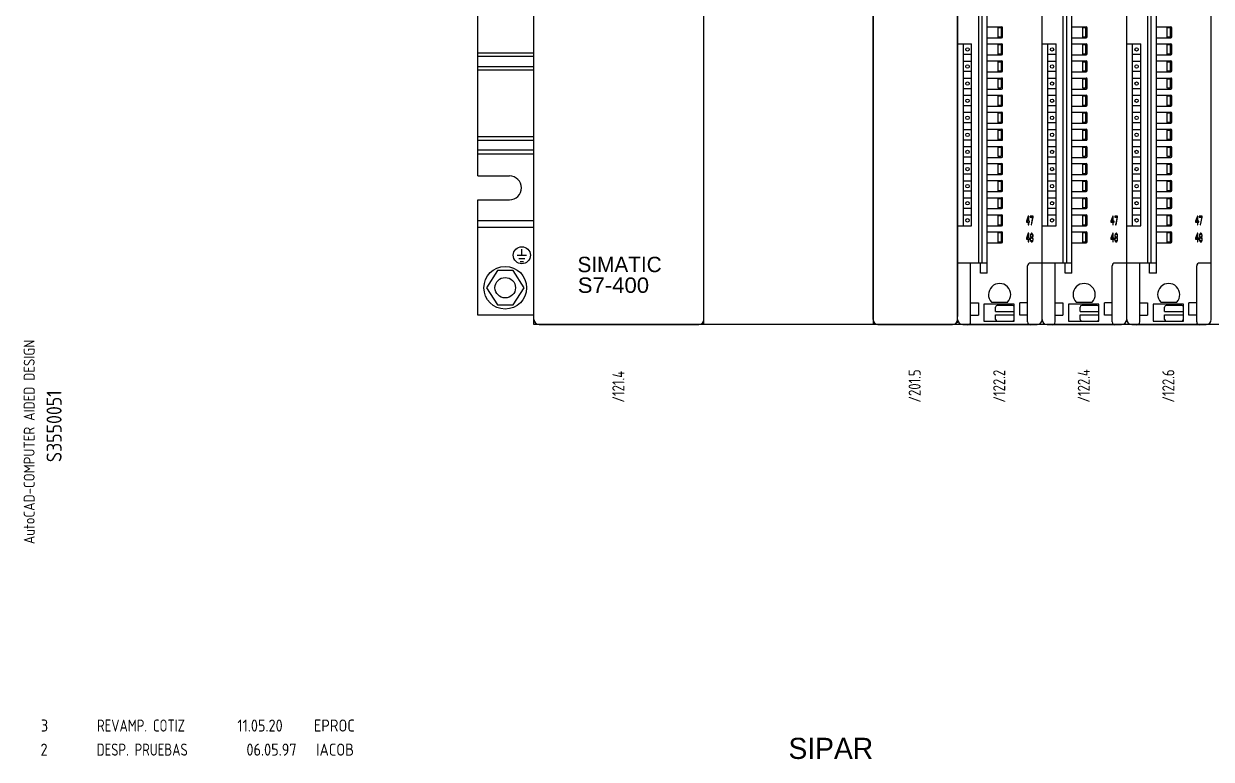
# Model space of a CAD drawing. Extents: x 430 to 1632, y -19 to 271.
# Drawn here: x 429.7 to 626.6, y 13.2 to 135.1 of the extents above; entities that cross this region are included whole.
import ezdxf
from ezdxf.enums import TextEntityAlignment as Align

# ---------------------------------------------------------------- set-up
doc = ezdxf.new("R2010")
doc.units = 0
doc.header["$LTSCALE"] = 5
doc.header["$MEASUREMENT"] = 0
doc.layers.get('0').update_dxf_attribs({"linetype": 'CONTINUOUS'})
doc.layers.add('CART', color=7, linetype='CONTINUOUS')
doc.styles.add('DIN', font='DIN.shx', dxfattribs={"width": 0.85})
doc.styles.add('X', font='UNIV.SHX', dxfattribs={"height": 3.5})

# ---------------------------------------------------------------- blocks, each defined once
blk = doc.blocks.new('REV2')
at = {"color": 3, "style": 'DIN'}
for s, width, p in [('2', 0.9, (12.45, 13.79)), ('DESP. PRUEBAS', 0.8, (21.76, 13.79)), ('06.05.97', 0.9, (46.59, 13.79)), ('IACOB', 0.9, (58.16, 13.79))]:
    blk.add_text(s, height=2, dxfattribs=dict(at, width=width)).set_placement(p)

msp = doc.modelspace()

# ---------------------------------------------------------------- linework, layer by layer
at = {"color": 7, "linetype": 'Continuous'}
for p, q in [((514.27, 86.06), (514.27, 248.64)), ((542.46, 86.06), (542.46, 248.64)), ((584.52, 85.53), (584.52, 248.12)), ((598.54, 86.06), (598.54, 248.64)), ((598.54, 86.06), (598.54, 248.64)), ((612.56, 86.06), (612.56, 248.64)), ((612.56, 86.06), (612.56, 248.64)), ((626.58, 86.06), (626.58, 248.64)), ((588.03, 95.43), (588.03, 241.03)), ((602.05, 95.43), (602.05, 241.03)), ((616.07, 95.43), (616.07, 241.03)), ((588.59, 95.43), (588.59, 234.99)), ((589.44, 93.73), (589.44, 234.99)), ((602.62, 95.43), (602.62, 234.99)), ((603.47, 93.73), (603.47, 234.99)), ((616.64, 95.43), (616.64, 234.99)), ((617.49, 93.73), (617.49, 234.99)), ((504.98, 109.85), (504.98, 213.52)), ((514.27, 110.77), (514.27, 208.93)), ((589.44, 134.57), (591.82, 134.57)), ((591.25, 132.87), (591.25, 134.46)), ((591.26, 134.46), (591.71, 134.46)), ((591.72, 134.46), (591.72, 132.87)), ((591.99, 132.93), (591.99, 134.4)), ((603.47, 134.57), (605.84, 134.57)), ((605.27, 132.87), (605.27, 134.46)), ((605.28, 134.46), (605.73, 134.46)), ((605.74, 134.46), (605.74, 132.87)), ((606.01, 132.93), (606.01, 134.4)), ((617.49, 134.57), (619.86, 134.57)), ((619.29, 132.87), (619.29, 134.46)), ((619.3, 134.46), (619.75, 134.46)), ((619.76, 134.46), (619.76, 132.87)), ((620.03, 132.93), (620.03, 134.4)), ((589.44, 132.76), (591.82, 132.76)), ((591.71, 132.87), (591.26, 132.87)), ((603.47, 132.76), (605.84, 132.76)), ((605.73, 132.87), (605.28, 132.87)), ((617.49, 132.76), (619.86, 132.76)), ((619.75, 132.87), (619.3, 132.87)), ((504.98, 130.27), (514.27, 130.27)), ((584.52, 131.77), (586.84, 131.77)), ((585.48, 101.58), (585.48, 131.77)), ((586.84, 129.97), (585.48, 129.97)), ((586.84, 101.58), (586.84, 131.77)), ((589.44, 131.74), (591.82, 131.74)), ((591.25, 130.04), (591.25, 131.63)), ((591.26, 131.63), (591.71, 131.63)), ((591.71, 130.04), (591.26, 130.04)), ((591.72, 131.63), (591.72, 130.04)), ((591.99, 130.1), (591.99, 131.57)), ((598.54, 131.77), (600.86, 131.77)), ((599.5, 101.58), (599.5, 131.77)), ((600.86, 129.97), (599.5, 129.97)), ((600.86, 101.58), (600.86, 131.77)), ((603.47, 131.74), (605.84, 131.74)), ((605.27, 130.04), (605.27, 131.63)), ((605.28, 131.63), (605.73, 131.63)), ((605.73, 130.04), (605.28, 130.04)), ((605.74, 131.63), (605.74, 130.04)), ((606.01, 130.1), (606.01, 131.57)), ((612.56, 131.77), (614.88, 131.77)), ((613.52, 101.58), (613.52, 131.77)), ((614.88, 129.97), (613.52, 129.97)), ((614.88, 101.58), (614.88, 131.77)), ((617.49, 131.74), (619.86, 131.74)), ((619.29, 130.04), (619.29, 131.63)), ((619.3, 131.63), (619.75, 131.63)), ((619.75, 130.04), (619.3, 130.04)), ((619.76, 131.63), (619.76, 130.04)), ((620.03, 130.1), (620.03, 131.57)), ((504.98, 129.71), (514.27, 129.71)), ((504.98, 128.01), (514.27, 128.01)), ((586.84, 128.84), (585.48, 128.84)), ((589.44, 129.93), (591.82, 129.93)), ((589.44, 128.91), (591.82, 128.91)), ((591.25, 127.21), (591.25, 128.79)), ((591.26, 128.79), (591.71, 128.79)), ((591.72, 128.79), (591.72, 127.21)), ((591.99, 127.26), (591.99, 128.74)), ((600.86, 128.84), (599.5, 128.84)), ((603.47, 129.93), (605.84, 129.93)), ((603.47, 128.91), (605.84, 128.91)), ((605.27, 127.21), (605.27, 128.79)), ((605.28, 128.79), (605.73, 128.79)), ((605.74, 128.79), (605.74, 127.21)), ((606.01, 127.26), (606.01, 128.74)), ((614.88, 128.84), (613.52, 128.84)), ((617.49, 129.93), (619.86, 129.93)), ((617.49, 128.91), (619.86, 128.91)), ((619.29, 127.21), (619.29, 128.79)), ((619.3, 128.79), (619.75, 128.79)), ((619.76, 128.79), (619.76, 127.21)), ((620.03, 127.26), (620.03, 128.74)), ((504.98, 127.44), (514.27, 127.44)), ((586.84, 127.14), (585.48, 127.14)), ((589.44, 127.09), (591.82, 127.09)), ((589.44, 126.07), (591.82, 126.07)), ((591.71, 127.21), (591.26, 127.21)), ((600.86, 127.14), (599.5, 127.14)), ((603.47, 127.09), (605.84, 127.09)), ((603.47, 126.07), (605.84, 126.07)), ((605.73, 127.21), (605.28, 127.21)), ((614.88, 127.14), (613.52, 127.14)), ((617.49, 127.09), (619.86, 127.09)), ((617.49, 126.07), (619.86, 126.07)), ((619.75, 127.21), (619.3, 127.21)), ((586.84, 126.01), (585.48, 126.01)), ((586.84, 124.31), (585.48, 124.31)), ((589.44, 124.26), (591.82, 124.26)), ((591.25, 124.38), (591.25, 125.96)), ((591.26, 125.96), (591.71, 125.96)), ((591.71, 124.38), (591.26, 124.38)), ((591.72, 125.96), (591.72, 124.38)), ((591.99, 124.43), (591.99, 125.91)), ((600.86, 126.01), (599.5, 126.01)), ((600.86, 124.31), (599.5, 124.31)), ((603.47, 124.26), (605.84, 124.26)), ((605.27, 124.38), (605.27, 125.96)), ((605.28, 125.96), (605.73, 125.96)), ((605.73, 124.38), (605.28, 124.38)), ((605.74, 125.96), (605.74, 124.38)), ((606.01, 124.43), (606.01, 125.91)), ((614.88, 126.01), (613.52, 126.01)), ((614.88, 124.31), (613.52, 124.31)), ((617.49, 124.26), (619.86, 124.26)), ((619.29, 124.38), (619.29, 125.96)), ((619.3, 125.96), (619.75, 125.96)), ((619.75, 124.38), (619.3, 124.38)), ((619.76, 125.96), (619.76, 124.38)), ((620.03, 124.43), (620.03, 125.91)), ((586.84, 123.17), (585.48, 123.17)), ((589.44, 123.24), (591.82, 123.24)), ((591.25, 121.54), (591.25, 123.13)), ((591.26, 123.13), (591.71, 123.13)), ((591.72, 123.13), (591.72, 121.54)), ((591.99, 121.6), (591.99, 123.07)), ((600.86, 123.17), (599.5, 123.17)), ((603.47, 123.24), (605.84, 123.24)), ((605.27, 121.54), (605.27, 123.13)), ((605.28, 123.13), (605.73, 123.13)), ((605.74, 123.13), (605.74, 121.54)), ((606.01, 121.6), (606.01, 123.07)), ((614.88, 123.17), (613.52, 123.17)), ((617.49, 123.24), (619.86, 123.24)), ((619.29, 121.54), (619.29, 123.13)), ((619.3, 123.13), (619.75, 123.13)), ((619.76, 123.13), (619.76, 121.54)), ((620.03, 121.6), (620.03, 123.07)), ((586.84, 121.47), (585.48, 121.47)), ((586.84, 120.34), (585.48, 120.34)), ((589.44, 121.43), (591.82, 121.43)), ((589.44, 120.41), (591.82, 120.41)), ((591.25, 118.71), (591.25, 120.3)), ((591.71, 121.54), (591.26, 121.54)), ((591.26, 120.3), (591.71, 120.3)), ((591.72, 120.3), (591.72, 118.71)), ((591.99, 118.77), (591.99, 120.24)), ((600.86, 121.47), (599.5, 121.47)), ((600.86, 120.34), (599.5, 120.34)), ((603.47, 121.43), (605.84, 121.43)), ((603.47, 120.41), (605.84, 120.41)), ((605.27, 118.71), (605.27, 120.3)), ((605.73, 121.54), (605.28, 121.54)), ((605.28, 120.3), (605.73, 120.3)), ((605.74, 120.3), (605.74, 118.71)), ((606.01, 118.77), (606.01, 120.24)), ((614.88, 121.47), (613.52, 121.47)), ((614.88, 120.34), (613.52, 120.34)), ((617.49, 121.43), (619.86, 121.43)), ((617.49, 120.41), (619.86, 120.41)), ((619.29, 118.71), (619.29, 120.3)), ((619.75, 121.54), (619.3, 121.54)), ((619.3, 120.3), (619.75, 120.3)), ((619.76, 120.3), (619.76, 118.71)), ((620.03, 118.77), (620.03, 120.24)), ((586.84, 118.64), (585.48, 118.64)), ((589.44, 118.6), (591.82, 118.6)), ((591.71, 118.71), (591.26, 118.71)), ((600.86, 118.64), (599.5, 118.64)), ((603.47, 118.6), (605.84, 118.6)), ((605.73, 118.71), (605.28, 118.71)), ((614.88, 118.64), (613.52, 118.64)), ((617.49, 118.6), (619.86, 118.6)), ((619.75, 118.71), (619.3, 118.71)), ((504.98, 116.37), (514.27, 116.37)), ((586.84, 117.51), (585.48, 117.51)), ((589.44, 117.58), (591.82, 117.58)), ((591.25, 115.88), (591.25, 117.46)), ((591.26, 117.46), (591.71, 117.46)), ((591.72, 117.46), (591.72, 115.88)), ((591.99, 115.93), (591.99, 117.41)), ((600.86, 117.51), (599.5, 117.51)), ((603.47, 117.58), (605.84, 117.58)), ((605.27, 115.88), (605.27, 117.46)), ((605.28, 117.46), (605.73, 117.46)), ((605.74, 117.46), (605.74, 115.88)), ((606.01, 115.93), (606.01, 117.41)), ((614.88, 117.51), (613.52, 117.51)), ((617.49, 117.58), (619.86, 117.58)), ((619.29, 115.88), (619.29, 117.46)), ((619.3, 117.46), (619.75, 117.46)), ((619.76, 117.46), (619.76, 115.88)), ((620.03, 115.93), (620.03, 117.41)), ((504.98, 115.8), (514.27, 115.8)), ((586.84, 115.81), (585.48, 115.81)), ((586.84, 114.68), (585.48, 114.68)), ((589.44, 115.76), (591.82, 115.76)), ((589.44, 114.75), (591.82, 114.75)), ((591.25, 113.05), (591.25, 114.63)), ((591.71, 115.88), (591.26, 115.88)), ((591.26, 114.63), (591.71, 114.63)), ((591.72, 114.63), (591.72, 113.05)), ((591.99, 113.1), (591.99, 114.58)), ((600.86, 115.81), (599.5, 115.81)), ((600.86, 114.68), (599.5, 114.68)), ((603.47, 115.76), (605.84, 115.76)), ((603.47, 114.75), (605.84, 114.75)), ((605.27, 113.05), (605.27, 114.63)), ((605.73, 115.88), (605.28, 115.88)), ((605.28, 114.63), (605.73, 114.63)), ((605.74, 114.63), (605.74, 113.05)), ((606.01, 113.1), (606.01, 114.58)), ((614.88, 115.81), (613.52, 115.81)), ((614.88, 114.68), (613.52, 114.68)), ((617.49, 115.76), (619.86, 115.76)), ((617.49, 114.75), (619.86, 114.75)), ((619.29, 113.05), (619.29, 114.63)), ((619.75, 115.88), (619.3, 115.88)), ((619.3, 114.63), (619.75, 114.63)), ((619.76, 114.63), (619.76, 113.05)), ((620.03, 113.1), (620.03, 114.58)), ((514.27, 114.1), (504.98, 114.1)), ((504.98, 113.53), (514.27, 113.53)), ((586.84, 112.98), (585.48, 112.98)), ((589.44, 112.93), (591.82, 112.93)), ((591.71, 113.05), (591.26, 113.05)), ((600.86, 112.98), (599.5, 112.98)), ((603.47, 112.93), (605.84, 112.93)), ((605.73, 113.05), (605.28, 113.05)), ((614.88, 112.98), (613.52, 112.98)), ((617.49, 112.93), (619.86, 112.93)), ((619.75, 113.05), (619.3, 113.05)), ((586.84, 111.84), (585.48, 111.84)), ((589.44, 111.91), (591.82, 111.91)), ((591.25, 110.21), (591.25, 111.8)), ((591.26, 111.8), (591.71, 111.8)), ((591.72, 111.8), (591.72, 110.21)), ((591.99, 110.27), (591.99, 111.74)), ((600.86, 111.84), (599.5, 111.84)), ((603.47, 111.91), (605.84, 111.91)), ((605.27, 110.21), (605.27, 111.8)), ((605.28, 111.8), (605.73, 111.8)), ((605.74, 111.8), (605.74, 110.21)), ((606.01, 110.27), (606.01, 111.74)), ((614.88, 111.84), (613.52, 111.84)), ((617.49, 111.91), (619.86, 111.91)), ((619.29, 110.21), (619.29, 111.8)), ((619.3, 111.8), (619.75, 111.8)), ((619.76, 111.8), (619.76, 110.21)), ((620.03, 110.27), (620.03, 111.74)), ((504.98, 109.85), (510.22, 109.85)), ((586.84, 110.14), (585.48, 110.14)), ((586.84, 109.01), (585.48, 109.01)), ((589.44, 110.1), (591.82, 110.1)), ((589.44, 109.08), (591.82, 109.08)), ((591.25, 107.38), (591.25, 108.97)), ((591.71, 110.21), (591.26, 110.21)), ((591.26, 108.97), (591.71, 108.97)), ((591.72, 108.97), (591.72, 107.38)), ((591.99, 107.44), (591.99, 108.91)), ((600.86, 110.14), (599.5, 110.14)), ((600.86, 109.01), (599.5, 109.01)), ((603.47, 110.1), (605.84, 110.1)), ((603.47, 109.08), (605.84, 109.08)), ((605.27, 107.38), (605.27, 108.97)), ((605.73, 110.21), (605.28, 110.21)), ((605.28, 108.97), (605.73, 108.97)), ((605.74, 108.97), (605.74, 107.38)), ((606.01, 107.44), (606.01, 108.91)), ((614.88, 110.14), (613.52, 110.14)), ((614.88, 109.01), (613.52, 109.01)), ((617.49, 110.1), (619.86, 110.1)), ((617.49, 109.08), (619.86, 109.08)), ((619.29, 107.38), (619.29, 108.97)), ((619.75, 110.21), (619.3, 110.21)), ((619.3, 108.97), (619.75, 108.97)), ((619.76, 108.97), (619.76, 107.38)), ((620.03, 107.44), (620.03, 108.91)), ((586.84, 107.31), (585.48, 107.31)), ((589.44, 107.27), (591.82, 107.27)), ((591.71, 107.38), (591.26, 107.38)), ((600.86, 107.31), (599.5, 107.31)), ((603.47, 107.27), (605.84, 107.27)), ((605.73, 107.38), (605.28, 107.38)), ((614.88, 107.31), (613.52, 107.31)), ((617.49, 107.27), (619.86, 107.27)), ((619.75, 107.38), (619.3, 107.38)), ((504.98, 86.79), (504.98, 105.89)), ((504.98, 105.89), (510.22, 105.89)), ((514.27, 85.21), (514.27, 104.97)), ((586.84, 106.18), (585.48, 106.18)), ((586.84, 104.48), (585.48, 104.48)), ((589.44, 106.25), (591.82, 106.25)), ((589.44, 104.44), (591.82, 104.44)), ((591.25, 104.55), (591.25, 106.13)), ((591.26, 106.13), (591.71, 106.13)), ((591.71, 104.55), (591.26, 104.55)), ((591.72, 106.13), (591.72, 104.55)), ((591.99, 104.61), (591.99, 106.08)), ((600.86, 106.18), (599.5, 106.18)), ((600.86, 104.48), (599.5, 104.48)), ((603.47, 106.25), (605.84, 106.25)), ((603.47, 104.44), (605.84, 104.44)), ((605.27, 104.55), (605.27, 106.13)), ((605.28, 106.13), (605.73, 106.13)), ((605.73, 104.55), (605.28, 104.55)), ((605.74, 106.13), (605.74, 104.55)), ((606.01, 104.61), (606.01, 106.08)), ((614.88, 106.18), (613.52, 106.18)), ((614.88, 104.48), (613.52, 104.48)), ((617.49, 106.25), (619.86, 106.25)), ((617.49, 104.44), (619.86, 104.44)), ((619.29, 104.55), (619.29, 106.13)), ((619.3, 106.13), (619.75, 106.13)), ((619.75, 104.55), (619.3, 104.55)), ((619.76, 106.13), (619.76, 104.55)), ((620.03, 104.61), (620.03, 106.08)), ((504.98, 102.49), (514.27, 102.49)), ((586.84, 103.35), (585.48, 103.35)), ((589.44, 103.42), (591.82, 103.42)), ((591.25, 101.72), (591.25, 103.3)), ((591.26, 103.3), (591.71, 103.3)), ((591.72, 103.3), (591.72, 101.72)), ((591.99, 101.77), (591.99, 103.25)), ((596.24, 103.18), (595.93, 102.37)), ((596.02, 102.37), (596.24, 102.94)), ((596.32, 103.18), (596.24, 103.18)), ((596.24, 102.94), (596.24, 102.37)), ((596.32, 102.37), (596.32, 103.18)), ((596.56, 103.18), (596.56, 103.03)), ((597.04, 103.18), (596.56, 103.18)), ((596.56, 103.03), (596.96, 103.03)), ((596.96, 103.03), (596.7, 101.78)), ((596.77, 101.76), (597.04, 103.03)), ((597.04, 103.03), (597.04, 103.18)), ((600.86, 103.35), (599.5, 103.35)), ((603.47, 103.42), (605.84, 103.42)), ((605.27, 101.72), (605.27, 103.3)), ((605.28, 103.3), (605.73, 103.3)), ((605.74, 103.3), (605.74, 101.72)), ((606.01, 101.77), (606.01, 103.25)), ((610.27, 103.18), (609.95, 102.37)), ((610.04, 102.37), (610.27, 102.94)), ((610.34, 103.18), (610.27, 103.18)), ((610.27, 102.94), (610.27, 102.37)), ((610.34, 102.37), (610.34, 103.18)), ((610.58, 103.18), (610.58, 103.03)), ((611.06, 103.18), (610.58, 103.18)), ((610.58, 103.03), (610.98, 103.03)), ((610.98, 103.03), (610.72, 101.78)), ((610.8, 101.76), (611.06, 103.03)), ((611.06, 103.03), (611.06, 103.18)), ((614.88, 103.35), (613.52, 103.35)), ((617.49, 103.42), (619.86, 103.42)), ((619.29, 101.72), (619.29, 103.3)), ((619.3, 103.3), (619.75, 103.3)), ((619.76, 103.3), (619.76, 101.72)), ((620.03, 101.77), (620.03, 103.25)), ((624.29, 103.18), (623.97, 102.37)), ((624.06, 102.37), (624.29, 102.94)), ((624.37, 103.18), (624.29, 103.18)), ((624.29, 102.94), (624.29, 102.37)), ((624.37, 102.37), (624.37, 103.18)), ((624.6, 103.18), (624.6, 103.03)), ((625.08, 103.18), (624.6, 103.18)), ((624.6, 103.03), (625, 103.03)), ((625, 103.03), (624.74, 101.78)), ((624.82, 101.76), (625.08, 103.03)), ((625.08, 103.03), (625.08, 103.18)), ((504.98, 101.35), (514.27, 101.35)), ((584.52, 101.58), (586.84, 101.58)), ((589.44, 101.6), (591.82, 101.6)), ((589.44, 100.58), (591.82, 100.58)), ((591.25, 98.88), (591.25, 100.47)), ((591.71, 101.72), (591.26, 101.72)), ((591.26, 100.47), (591.71, 100.47)), ((591.72, 100.47), (591.72, 98.88)), ((595.93, 102.37), (595.93, 102.19)), ((595.93, 102.19), (596.24, 102.19)), ((596.24, 102.37), (596.02, 102.37)), ((596.24, 102.19), (596.24, 101.76)), ((596.24, 101.76), (596.32, 101.76)), ((596.46, 102.37), (596.32, 102.37)), ((596.32, 101.76), (596.32, 102.19)), ((596.32, 102.19), (596.46, 102.19)), ((596.46, 102.19), (596.46, 102.37)), ((596.7, 101.76), (596.77, 101.76)), ((598.54, 101.58), (600.86, 101.58)), ((603.47, 101.6), (605.84, 101.6)), ((603.47, 100.58), (605.84, 100.58)), ((605.27, 98.88), (605.27, 100.47)), ((605.73, 101.72), (605.28, 101.72)), ((605.28, 100.47), (605.73, 100.47)), ((605.74, 100.47), (605.74, 98.88)), ((609.95, 102.37), (609.95, 102.19)), ((609.95, 102.19), (610.27, 102.19)), ((610.27, 102.37), (610.04, 102.37)), ((610.27, 102.19), (610.27, 101.76)), ((610.27, 101.76), (610.34, 101.76)), ((610.48, 102.37), (610.34, 102.37)), ((610.34, 101.76), (610.34, 102.19)), ((610.34, 102.19), (610.48, 102.19)), ((610.48, 102.19), (610.48, 102.37)), ((610.72, 101.76), (610.8, 101.76)), ((612.56, 101.58), (614.88, 101.58)), ((617.49, 101.6), (619.86, 101.6)), ((617.49, 100.58), (619.86, 100.58)), ((619.29, 98.88), (619.29, 100.47)), ((619.75, 101.72), (619.3, 101.72)), ((619.3, 100.47), (619.75, 100.47)), ((619.76, 100.47), (619.76, 98.88)), ((623.97, 102.37), (623.97, 102.19)), ((623.97, 102.19), (624.29, 102.19)), ((624.29, 102.37), (624.06, 102.37)), ((624.29, 102.19), (624.29, 101.76)), ((624.29, 101.76), (624.37, 101.76)), ((624.5, 102.37), (624.37, 102.37)), ((624.37, 101.76), (624.37, 102.19)), ((624.37, 102.19), (624.5, 102.19)), ((624.5, 102.19), (624.5, 102.37)), ((624.74, 101.76), (624.82, 101.76)), ((589.44, 98.77), (591.82, 98.77)), ((591.71, 98.88), (591.26, 98.88)), ((591.99, 98.94), (591.99, 100.41)), ((596.24, 100.35), (595.93, 99.53)), ((595.93, 99.53), (595.93, 99.35)), ((595.93, 99.35), (596.24, 99.35)), ((596.02, 99.53), (596.24, 100.11)), ((596.24, 99.53), (596.02, 99.53)), ((596.32, 100.35), (596.24, 100.35)), ((596.24, 100.11), (596.24, 99.53)), ((596.24, 99.35), (596.24, 98.93)), ((596.24, 98.93), (596.32, 98.93)), ((596.32, 99.53), (596.32, 100.35)), ((596.46, 99.53), (596.32, 99.53)), ((596.32, 98.93), (596.32, 99.35)), ((596.32, 99.35), (596.46, 99.35)), ((596.46, 99.35), (596.46, 99.53)), ((596.59, 99.53), (596.56, 99.38)), ((596.56, 99.38), (596.56, 99.29)), ((596.56, 99.29), (596.59, 99.14)), ((596.6, 100.14), (596.58, 100)), ((596.58, 99.99), (596.58, 99.9)), ((596.58, 99.9), (596.6, 99.77)), ((596.64, 99.62), (596.59, 99.53)), ((596.59, 99.14), (596.63, 99.05)), ((596.64, 100.23), (596.6, 100.14)), ((596.6, 99.77), (596.64, 99.68)), ((596.63, 99.38), (596.67, 99.5)), ((596.63, 99.29), (596.63, 99.38)), ((596.67, 99.17), (596.63, 99.29)), ((596.63, 99.05), (596.68, 98.98)), ((596.71, 100.32), (596.64, 100.23)), ((596.64, 99.99), (596.67, 100.08)), ((596.64, 99.93), (596.64, 99.99)), ((596.67, 99.84), (596.64, 99.93)), ((596.64, 99.68), (596.67, 99.65)), ((596.67, 99.65), (596.64, 99.62)), ((596.67, 100.08), (596.72, 100.17)), ((596.72, 99.74), (596.67, 99.84)), ((596.67, 99.5), (596.72, 99.56)), ((596.72, 99.11), (596.67, 99.17)), ((596.7, 98.96), (596.76, 98.93)), ((596.77, 100.35), (596.71, 100.32)), ((596.72, 100.17), (596.77, 100.2)), ((596.77, 99.71), (596.72, 99.74)), ((596.72, 99.56), (596.77, 99.59)), ((596.77, 99.08), (596.72, 99.11)), ((596.76, 98.93), (596.84, 98.93)), ((596.83, 100.35), (596.77, 100.35)), ((596.77, 100.2), (596.83, 100.2)), ((596.83, 99.71), (596.77, 99.71)), ((596.77, 99.59), (596.83, 99.59)), ((596.83, 99.08), (596.77, 99.08)), ((596.89, 100.32), (596.83, 100.35)), ((596.83, 100.2), (596.88, 100.17)), ((596.88, 99.74), (596.83, 99.71)), ((596.83, 99.59), (596.88, 99.56)), ((596.88, 99.11), (596.83, 99.08)), ((596.84, 98.93), (596.91, 98.96)), ((596.88, 100.17), (596.93, 100.08)), ((596.93, 99.84), (596.88, 99.74)), ((596.88, 99.56), (596.93, 99.5)), ((596.93, 99.17), (596.88, 99.11)), ((596.96, 100.23), (596.89, 100.32)), ((596.91, 98.96), (596.97, 99.05)), ((596.93, 100.08), (596.96, 99.99)), ((596.96, 99.93), (596.93, 99.84)), ((596.93, 99.65), (596.96, 99.68)), ((596.96, 99.62), (596.93, 99.65)), ((596.93, 99.5), (596.97, 99.38)), ((596.97, 99.29), (596.93, 99.17)), ((597, 100.14), (596.96, 100.23)), ((596.96, 99.99), (596.96, 99.93)), ((596.96, 99.68), (597, 99.77)), ((597.01, 99.53), (596.96, 99.62)), ((596.97, 99.38), (596.97, 99.29)), ((596.97, 99.05), (597.01, 99.14)), ((597.03, 99.99), (597, 100.14)), ((597, 99.77), (597.03, 99.9)), ((597.04, 99.38), (597.01, 99.53)), ((597.01, 99.14), (597.04, 99.29)), ((597.03, 99.9), (597.03, 99.99)), ((597.04, 99.29), (597.04, 99.38)), ((603.47, 98.77), (605.84, 98.77)), ((605.73, 98.88), (605.28, 98.88)), ((606.01, 98.94), (606.01, 100.41)), ((610.27, 100.35), (609.95, 99.53)), ((609.95, 99.53), (609.95, 99.35)), ((609.95, 99.35), (610.27, 99.35)), ((610.04, 99.53), (610.27, 100.11)), ((610.27, 99.53), (610.04, 99.53)), ((610.34, 100.35), (610.27, 100.35)), ((610.27, 100.11), (610.27, 99.53)), ((610.27, 99.35), (610.27, 98.93)), ((610.27, 98.93), (610.34, 98.93)), ((610.34, 99.53), (610.34, 100.35)), ((610.48, 99.53), (610.34, 99.53)), ((610.34, 98.93), (610.34, 99.35)), ((610.34, 99.35), (610.48, 99.35)), ((610.48, 99.35), (610.48, 99.53)), ((610.61, 99.53), (610.58, 99.38)), ((610.58, 99.38), (610.58, 99.29)), ((610.58, 99.29), (610.61, 99.14)), ((610.62, 100.14), (610.6, 100)), ((610.6, 99.99), (610.6, 99.9)), ((610.6, 99.9), (610.62, 99.77)), ((610.66, 99.62), (610.61, 99.53)), ((610.61, 99.14), (610.65, 99.05)), ((610.66, 100.23), (610.62, 100.14)), ((610.62, 99.77), (610.66, 99.68)), ((610.65, 99.38), (610.69, 99.5)), ((610.65, 99.29), (610.65, 99.38)), ((610.69, 99.17), (610.65, 99.29)), ((610.65, 99.05), (610.7, 98.98)), ((610.73, 100.32), (610.66, 100.23)), ((610.66, 99.99), (610.69, 100.08)), ((610.66, 99.93), (610.66, 99.99)), ((610.69, 99.84), (610.66, 99.93)), ((610.66, 99.68), (610.69, 99.65)), ((610.69, 99.65), (610.66, 99.62)), ((610.69, 100.08), (610.74, 100.17)), ((610.74, 99.74), (610.69, 99.84)), ((610.69, 99.5), (610.74, 99.56)), ((610.74, 99.11), (610.69, 99.17)), ((610.72, 98.96), (610.78, 98.93)), ((610.8, 100.35), (610.73, 100.32)), ((610.74, 100.17), (610.8, 100.2)), ((610.8, 99.71), (610.74, 99.74)), ((610.74, 99.56), (610.8, 99.59)), ((610.8, 99.08), (610.74, 99.11)), ((610.78, 98.93), (610.86, 98.93)), ((610.85, 100.35), (610.8, 100.35)), ((610.8, 100.2), (610.85, 100.2)), ((610.85, 99.71), (610.8, 99.71)), ((610.8, 99.59), (610.85, 99.59)), ((610.85, 99.08), (610.8, 99.08)), ((610.91, 100.32), (610.85, 100.35)), ((610.85, 100.2), (610.9, 100.17)), ((610.9, 99.74), (610.85, 99.71)), ((610.85, 99.59), (610.9, 99.56)), ((610.9, 99.11), (610.85, 99.08)), ((610.86, 98.93), (610.93, 98.96)), ((610.9, 100.17), (610.95, 100.08)), ((610.95, 99.84), (610.9, 99.74)), ((610.9, 99.56), (610.95, 99.5)), ((610.95, 99.17), (610.9, 99.11)), ((610.98, 100.23), (610.91, 100.32)), ((610.93, 98.96), (610.99, 99.05)), ((610.95, 100.08), (610.98, 99.99)), ((610.98, 99.93), (610.95, 99.84)), ((610.95, 99.65), (610.98, 99.68)), ((610.98, 99.62), (610.95, 99.65)), ((610.95, 99.5), (610.99, 99.38)), ((610.99, 99.29), (610.95, 99.17)), ((611.02, 100.14), (610.98, 100.23)), ((610.98, 99.99), (610.98, 99.93)), ((610.98, 99.68), (611.02, 99.77)), ((611.03, 99.53), (610.98, 99.62)), ((610.99, 99.38), (610.99, 99.29)), ((610.99, 99.05), (611.03, 99.14)), ((611.05, 99.99), (611.02, 100.14)), ((611.02, 99.77), (611.05, 99.9)), ((611.06, 99.38), (611.03, 99.53)), ((611.03, 99.14), (611.06, 99.29)), ((611.05, 99.9), (611.05, 99.99)), ((611.06, 99.29), (611.06, 99.38)), ((617.49, 98.77), (619.86, 98.77)), ((619.75, 98.88), (619.3, 98.88)), ((620.03, 98.94), (620.03, 100.41)), ((624.29, 100.35), (623.97, 99.53)), ((623.97, 99.53), (623.97, 99.35)), ((623.97, 99.35), (624.29, 99.35)), ((624.06, 99.53), (624.29, 100.11)), ((624.29, 99.53), (624.06, 99.53)), ((624.37, 100.35), (624.29, 100.35)), ((624.29, 100.11), (624.29, 99.53)), ((624.29, 99.35), (624.29, 98.93)), ((624.29, 98.93), (624.37, 98.93)), ((624.37, 99.53), (624.37, 100.35)), ((624.5, 99.53), (624.37, 99.53)), ((624.37, 98.93), (624.37, 99.35)), ((624.37, 99.35), (624.5, 99.35)), ((624.5, 99.35), (624.5, 99.53)), ((624.63, 99.53), (624.6, 99.38)), ((624.6, 99.38), (624.6, 99.29)), ((624.6, 99.29), (624.63, 99.14)), ((624.64, 100.14), (624.62, 100)), ((624.62, 99.99), (624.62, 99.9)), ((624.62, 99.9), (624.64, 99.77)), ((624.68, 99.62), (624.63, 99.53)), ((624.63, 99.14), (624.67, 99.05)), ((624.68, 100.23), (624.64, 100.14)), ((624.64, 99.77), (624.68, 99.68)), ((624.67, 99.38), (624.71, 99.5)), ((624.67, 99.29), (624.67, 99.38)), ((624.71, 99.17), (624.67, 99.29)), ((624.67, 99.05), (624.73, 98.98)), ((624.75, 100.32), (624.68, 100.23)), ((624.68, 99.99), (624.71, 100.08)), ((624.68, 99.93), (624.68, 99.99)), ((624.71, 99.84), (624.68, 99.93)), ((624.68, 99.68), (624.71, 99.65)), ((624.71, 99.65), (624.68, 99.62)), ((624.71, 100.08), (624.76, 100.17)), ((624.76, 99.74), (624.71, 99.84)), ((624.71, 99.5), (624.76, 99.56)), ((624.76, 99.11), (624.71, 99.17)), ((624.74, 98.96), (624.8, 98.93)), ((624.82, 100.35), (624.75, 100.32)), ((624.76, 100.17), (624.82, 100.2)), ((624.82, 99.71), (624.76, 99.74)), ((624.76, 99.56), (624.82, 99.59)), ((624.82, 99.08), (624.76, 99.11)), ((624.8, 98.93), (624.88, 98.93)), ((624.87, 100.35), (624.82, 100.35)), ((624.82, 100.2), (624.87, 100.2)), ((624.87, 99.71), (624.82, 99.71)), ((624.82, 99.59), (624.87, 99.59)), ((624.87, 99.08), (624.82, 99.08)), ((624.94, 100.32), (624.87, 100.35)), ((624.87, 100.2), (624.92, 100.17)), ((624.92, 99.74), (624.87, 99.71)), ((624.87, 99.59), (624.92, 99.56)), ((624.92, 99.11), (624.87, 99.08)), ((624.88, 98.93), (624.95, 98.96)), ((624.92, 100.17), (624.98, 100.08)), ((624.98, 99.84), (624.92, 99.74)), ((624.92, 99.56), (624.98, 99.5)), ((624.98, 99.17), (624.92, 99.11)), ((625, 100.23), (624.94, 100.32)), ((624.95, 98.96), (625.01, 99.05)), ((624.98, 100.08), (625, 99.99)), ((625, 99.93), (624.98, 99.84)), ((624.98, 99.65), (625, 99.68)), ((625, 99.62), (624.98, 99.65)), ((624.98, 99.5), (625.01, 99.38)), ((625.01, 99.29), (624.98, 99.17)), ((625.04, 100.14), (625, 100.23)), ((625, 99.99), (625, 99.93)), ((625, 99.68), (625.04, 99.77)), ((625.05, 99.53), (625, 99.62)), ((625.01, 99.38), (625.01, 99.29)), ((625.01, 99.05), (625.05, 99.14)), ((625.07, 99.99), (625.04, 100.14)), ((625.04, 99.77), (625.07, 99.9)), ((625.08, 99.38), (625.05, 99.53)), ((625.05, 99.14), (625.08, 99.29)), ((625.07, 99.9), (625.07, 99.99)), ((625.08, 99.29), (625.08, 99.38)), ((511.49, 96.71), (513.02, 96.71)), ((512.26, 96.71), (512.26, 97.73)), ((511.75, 96.2), (512.77, 96.2)), ((512, 95.69), (512.51, 95.69)), ((584.52, 95.43), (589.44, 95.43)), ((586.67, 85.66), (586.67, 95.43)), ((588.31, 93.73), (588.31, 95.43)), ((596.13, 85.66), (596.13, 94.97)), ((596.58, 95.43), (598.54, 95.43)), ((598.54, 95.43), (603.47, 95.43)), ((600.69, 85.66), (600.69, 95.43)), ((602.33, 93.73), (602.33, 95.43)), ((610.15, 85.66), (610.15, 94.97)), ((610.6, 95.43), (612.56, 95.43)), ((612.56, 95.43), (617.49, 95.43)), ((614.71, 85.66), (614.71, 95.43)), ((616.35, 93.73), (616.35, 95.43)), ((624.17, 85.66), (624.17, 94.97)), ((624.62, 95.43), (626.58, 95.43)), ((508.22, 94.16), (506.4, 91.33)), ((510.81, 94.16), (508.22, 94.16)), ((512.63, 91.33), (510.81, 94.16)), ((589.44, 93.73), (588.31, 93.73)), ((603.47, 93.73), (602.33, 93.73)), ((617.49, 93.73), (616.35, 93.73)), ((506.4, 91.33), (508.22, 88.49)), ((510.81, 88.49), (512.63, 91.33)), ((586.67, 88.8), (587.97, 88.8)), ((587.97, 88.8), (587.97, 86.76)), ((588.88, 88.63), (588.88, 85.8)), ((593.92, 88.63), (588.88, 88.63)), ((590.16, 88.92), (592.83, 88.92)), ((590.91, 88.91), (590.16, 88.91)), ((592.81, 88.91), (592.06, 88.91)), ((593.92, 85.8), (593.92, 88.63)), ((594.83, 86.76), (594.83, 88.8)), ((596.13, 88.8), (594.83, 88.8)), ((600.69, 88.8), (601.99, 88.8)), ((601.99, 88.8), (601.99, 86.76)), ((602.9, 88.63), (602.9, 85.8)), ((607.94, 88.63), (602.9, 88.63)), ((604.18, 88.92), (606.85, 88.92)), ((604.93, 88.91), (604.18, 88.91)), ((606.83, 88.91), (606.08, 88.91)), ((607.94, 85.8), (607.94, 88.63)), ((608.85, 86.76), (608.85, 88.8)), ((610.15, 88.8), (608.85, 88.8)), ((614.71, 88.8), (616.01, 88.8)), ((616.01, 88.8), (616.01, 86.76)), ((616.92, 88.63), (616.92, 85.8)), ((621.96, 88.63), (616.92, 88.63)), ((618.2, 88.92), (620.87, 88.92)), ((618.95, 88.91), (618.2, 88.91)), ((620.85, 88.91), (620.1, 88.91)), ((621.96, 85.8), (621.96, 88.63)), ((622.87, 86.76), (622.87, 88.8)), ((624.17, 88.8), (622.87, 88.8)), ((514.27, 86.79), (504.98, 86.79)), ((508.22, 88.49), (510.81, 88.49)), ((586.67, 86.76), (587.97, 86.76)), ((590.8, 87.38), (590.8, 88.12)), ((590.8, 87.38), (593.92, 87.38)), ((590.8, 86.08), (590.8, 86.82)), ((590.8, 86.82), (593.92, 86.82)), ((593.64, 88.4), (591.09, 88.4)), ((593.95, 88.23), (593.92, 88.23)), ((596.13, 86.76), (594.83, 86.76)), ((600.69, 86.76), (601.99, 86.76)), ((604.82, 87.38), (604.82, 88.12)), ((604.82, 87.38), (607.94, 87.38)), ((604.82, 86.08), (604.82, 86.82)), ((604.82, 86.82), (607.94, 86.82)), ((607.66, 88.4), (605.11, 88.4)), ((607.97, 88.23), (607.94, 88.23)), ((610.15, 86.76), (608.85, 86.76)), ((614.71, 86.76), (616.01, 86.76)), ((618.85, 87.38), (618.85, 88.12)), ((618.85, 87.38), (621.96, 87.38)), ((618.85, 86.08), (618.85, 86.82)), ((618.85, 86.82), (621.96, 86.82)), ((621.68, 88.4), (619.13, 88.4)), ((621.99, 88.23), (621.96, 88.23)), ((624.17, 86.76), (622.87, 86.76)), ((599.08, 85.21), (514.27, 85.21)), ((515.12, 85.21), (541.61, 85.21)), ((585.37, 85.21), (597.69, 85.21)), ((588.88, 85.8), (593.92, 85.8)), ((684.05, 85.21), (599.25, 85.21)), ((599.39, 85.21), (611.71, 85.21)), ((602.9, 85.8), (607.94, 85.8)), ((613.41, 85.21), (625.73, 85.21)), ((616.92, 85.8), (621.96, 85.8))]:
    msp.add_line(p, q, dxfattribs=at)
at = {"linetype": 'Continuous'}
for p, q in [((542.43, 85.21), (542.43, 177.55)), ((570.55, 85.21), (570.55, 177.55)), ((570.55, 85.21), (542.43, 85.21))]:
    msp.add_line(p, q, dxfattribs=at)
for p, q in [((570.5, 86.54), (570.5, 176.98)), ((584.52, 176.98), (584.52, 86.54)), ((570.5, 86.06), (570.5, 86.54)), ((571.32, 85.21), (583.67, 85.21)), ((584.52, 86.06), (584.52, 86.54))]:
    msp.add_line(p, q)
at = {"color": 7, "linetype": 'Continuous'}
for centre, radius in [((586.16, 130.82), 0.283), ((600.18, 130.82), 0.283), ((614.2, 130.82), 0.283), ((586.16, 127.99), 0.283), ((600.18, 127.99), 0.283), ((614.2, 127.99), 0.283), ((586.16, 125.16), 0.283), ((600.18, 125.16), 0.283), ((614.2, 125.16), 0.283), ((586.16, 122.32), 0.283), ((600.18, 122.32), 0.283), ((614.2, 122.32), 0.283), ((586.16, 119.49), 0.283), ((600.18, 119.49), 0.283), ((614.2, 119.49), 0.283), ((586.16, 116.66), 0.283), ((600.18, 116.66), 0.283), ((614.2, 116.66), 0.283), ((586.16, 113.83), 0.283), ((600.18, 113.83), 0.283), ((614.2, 113.83), 0.283), ((586.16, 110.99), 0.283), ((600.18, 110.99), 0.283), ((614.2, 110.99), 0.283), ((586.16, 108.16), 0.283), ((600.18, 108.16), 0.283), ((614.2, 108.16), 0.283), ((586.16, 105.33), 0.283), ((600.18, 105.33), 0.283), ((614.2, 105.33), 0.283), ((586.16, 102.5), 0.283), ((600.18, 102.5), 0.283), ((614.2, 102.5), 0.283), ((512.26, 96.71), 1.42), ((509.51, 91.33), 3.54), ((509.51, 91.33), 1.7)]:
    msp.add_circle(centre, radius, dxfattribs=at)
for centre, radius, start, end in [((591.82, 134.4), 0.17, 0, 90), ((605.84, 134.4), 0.17, 0, 90), ((619.86, 134.4), 0.17, 0, 90), ((591.82, 132.93), 0.17, 270, 0), ((605.84, 132.93), 0.17, 270, 0), ((619.86, 132.93), 0.17, 270, 0), ((591.82, 131.57), 0.17, 0, 90), ((591.82, 130.1), 0.17, 270, 0), ((605.84, 131.57), 0.17, 0, 90), ((605.84, 130.1), 0.17, 270, 0), ((619.86, 131.57), 0.17, 0, 90), ((619.86, 130.1), 0.17, 270, 0), ((591.82, 128.74), 0.17, 0, 90), ((605.84, 128.74), 0.17, 0, 90), ((619.86, 128.74), 0.17, 0, 90), ((591.82, 127.26), 0.17, 270, 0), ((591.82, 125.91), 0.17, 0, 90), ((605.84, 127.26), 0.17, 270, 0), ((605.84, 125.91), 0.17, 0, 90), ((619.86, 127.26), 0.17, 270, 0), ((619.86, 125.91), 0.17, 0, 90), ((591.82, 124.43), 0.17, 270, 0), ((605.84, 124.43), 0.17, 270, 0), ((619.86, 124.43), 0.17, 270, 0), ((591.82, 123.07), 0.17, 0, 90), ((605.84, 123.07), 0.17, 0, 90), ((619.86, 123.07), 0.17, 0, 90), ((591.82, 121.6), 0.17, 270, 0), ((591.82, 120.24), 0.17, 0, 90), ((605.84, 121.6), 0.17, 270, 0), ((605.84, 120.24), 0.17, 0, 90), ((619.86, 121.6), 0.17, 270, 0), ((619.86, 120.24), 0.17, 0, 90), ((591.82, 118.77), 0.17, 270, 0), ((605.84, 118.77), 0.17, 270, 0), ((619.86, 118.77), 0.17, 270, 0), ((591.82, 117.41), 0.17, 0, 90), ((605.84, 117.41), 0.17, 0, 90), ((619.86, 117.41), 0.17, 0, 90), ((591.82, 115.93), 0.17, 270, 0), ((591.82, 114.58), 0.17, 0, 90), ((605.84, 115.93), 0.17, 270, 0), ((605.84, 114.58), 0.17, 0, 90), ((619.86, 115.93), 0.17, 270, 0), ((619.86, 114.58), 0.17, 0, 90), ((591.82, 113.1), 0.17, 270, 0), ((605.84, 113.1), 0.17, 270, 0), ((619.86, 113.1), 0.17, 270, 0), ((591.82, 111.74), 0.17, 0, 90), ((591.82, 110.27), 0.17, 270, 0), ((605.84, 111.74), 0.17, 0, 90), ((605.84, 110.27), 0.17, 270, 0), ((619.86, 111.74), 0.17, 0, 90), ((619.86, 110.27), 0.17, 270, 0), ((510.22, 107.87), 1.98, 270, 90), ((591.82, 108.91), 0.17, 0, 90), ((605.84, 108.91), 0.17, 0, 90), ((619.86, 108.91), 0.17, 0, 90), ((591.82, 107.44), 0.17, 270, 0), ((605.84, 107.44), 0.17, 270, 0), ((619.86, 107.44), 0.17, 270, 0), ((591.82, 106.08), 0.17, 0, 90), ((591.82, 104.61), 0.17, 270, 0), ((605.84, 106.08), 0.17, 0, 90), ((605.84, 104.61), 0.17, 270, 0), ((619.86, 106.08), 0.17, 0, 90), ((619.86, 104.61), 0.17, 270, 0), ((591.82, 103.25), 0.17, 0, 90), ((605.84, 103.25), 0.17, 0, 90), ((619.86, 103.25), 0.17, 0, 90), ((591.82, 101.77), 0.17, 270, 0), ((591.82, 100.41), 0.17, 0, 90), ((605.84, 101.77), 0.17, 270, 0), ((605.84, 100.41), 0.17, 0, 90), ((619.86, 101.77), 0.17, 270, 0), ((619.86, 100.41), 0.17, 0, 90), ((591.82, 98.94), 0.17, 270, 0), ((605.84, 98.94), 0.17, 270, 0), ((619.86, 98.94), 0.17, 270, 0), ((596.58, 94.97), 0.453, 90, 180), ((610.6, 94.97), 0.453, 90, 180), ((624.62, 94.97), 0.453, 90, 180), ((591.48, 90.19), 1.84, 315.9421, 224.0579), ((605.5, 90.19), 1.84, 315.9421, 224.0579), ((619.53, 90.19), 1.84, 315.9421, 224.0579), ((591.09, 88.12), 0.283, 90, 180), ((593.64, 88.12), 0.283, 0, 90), ((605.11, 88.12), 0.283, 90, 180), ((607.66, 88.12), 0.283, 0, 90), ((619.13, 88.12), 0.283, 90, 180), ((621.68, 88.12), 0.283, 0, 90), ((515.12, 86.06), 0.85, 180, 270), ((541.61, 86.06), 0.85, 270, 0), ((585.37, 86.06), 0.85, 180, 270), ((586.22, 85.66), 0.453, 270, 0), ((591.09, 86.08), 0.283, 180, 270), ((593.64, 86.08), 0.283, 270, 0), ((596.58, 85.66), 0.453, 180, 270), ((597.69, 86.06), 0.85, 270, 0), ((599.39, 86.06), 0.85, 180, 270), ((600.24, 85.66), 0.453, 270, 0), ((605.11, 86.08), 0.283, 180, 270), ((607.66, 86.08), 0.283, 270, 0), ((610.6, 85.66), 0.453, 180, 270), ((611.71, 86.06), 0.85, 270, 0), ((613.41, 86.06), 0.85, 180, 270), ((614.26, 85.66), 0.453, 270, 0), ((619.13, 86.08), 0.283, 180, 270), ((621.68, 86.08), 0.283, 270, 0), ((624.62, 85.66), 0.453, 180, 270), ((625.73, 86.06), 0.85, 270, 0)]:
    msp.add_arc(centre, radius, start, end, dxfattribs=at)
for centre, start, end in [((571.35, 86.06), 180, 267.7454), ((583.67, 86.06), 270, 0)]:
    msp.add_arc(centre, 0.85, start, end)

# ---------------------------------------------------------------- block references
at = {"linetype": 'Continuous'}
msp.add_blockref('REV2', (420, 0), dxfattribs=at)

# ---------------------------------------------------------------- texts
at = {"color": 7, "linetype": 'Continuous'}
for s, width, p, p2 in [('SIMATIC', 0.912698, (521.49, 93.91), (535.45, 93.91)), ('S7-400', 0.870536, (521.53, 90.48), (533.36, 90.48))]:
    msp.add_text(s, height=2.549, dxfattribs=dict(at, width=width)).set_placement(p, p2, align=Align.FIT)
at = {"style": 'DIN', "width": 0.8}
for s, p in [('/121.4', (529.26, 72.29)), ('/201.5', (578.39, 72.29)), ('/122.2', (592.42, 72.29)), ('/122.4', (606.44, 72.29)), ('/122.6', (620.46, 72.29))]:
    msp.add_text(s, height=2, rotation=90, dxfattribs=at).set_placement(p)
at = {"color": 3, "style": 'DIN'}
for s, width, p in [('3', 0.9, (432.51, 17.78)), ('REVAMP. COTIZ', 0.8, (441.82, 17.78)), ('11.05.20', 0.9, (465.1, 17.78)), ('EPROC', 0.9, (477.78, 17.78))]:
    msp.add_text(s, height=2, dxfattribs=dict(at, width=width)).set_placement(p)
at = {"layer": 'CART', "color": 1, "style": 'DIN', "width": 0.9}
msp.add_text('AutoCAD-COMPUTER AIDED DESIGN', height=1.8, rotation=90, dxfattribs=at).set_placement((431.47, 48.84))
at = {"layer": 'CART', "color": 3, "style": 'DIN', "width": 0.9, "flags": 1}
msp.add_attdef('S3550051', text='', height=2.5, rotation=90, dxfattribs=at).set_placement((435.95, 68.38), align=Align.CENTER)
at = {"layer": 'CART', "color": 6, "style": 'X', "flags": 1}
msp.add_attdef('SIPAR', text='', height=3.5, dxfattribs=at).set_placement((563.5, 15), align=Align.MIDDLE)

doc.saveas('drawing.dxf')
